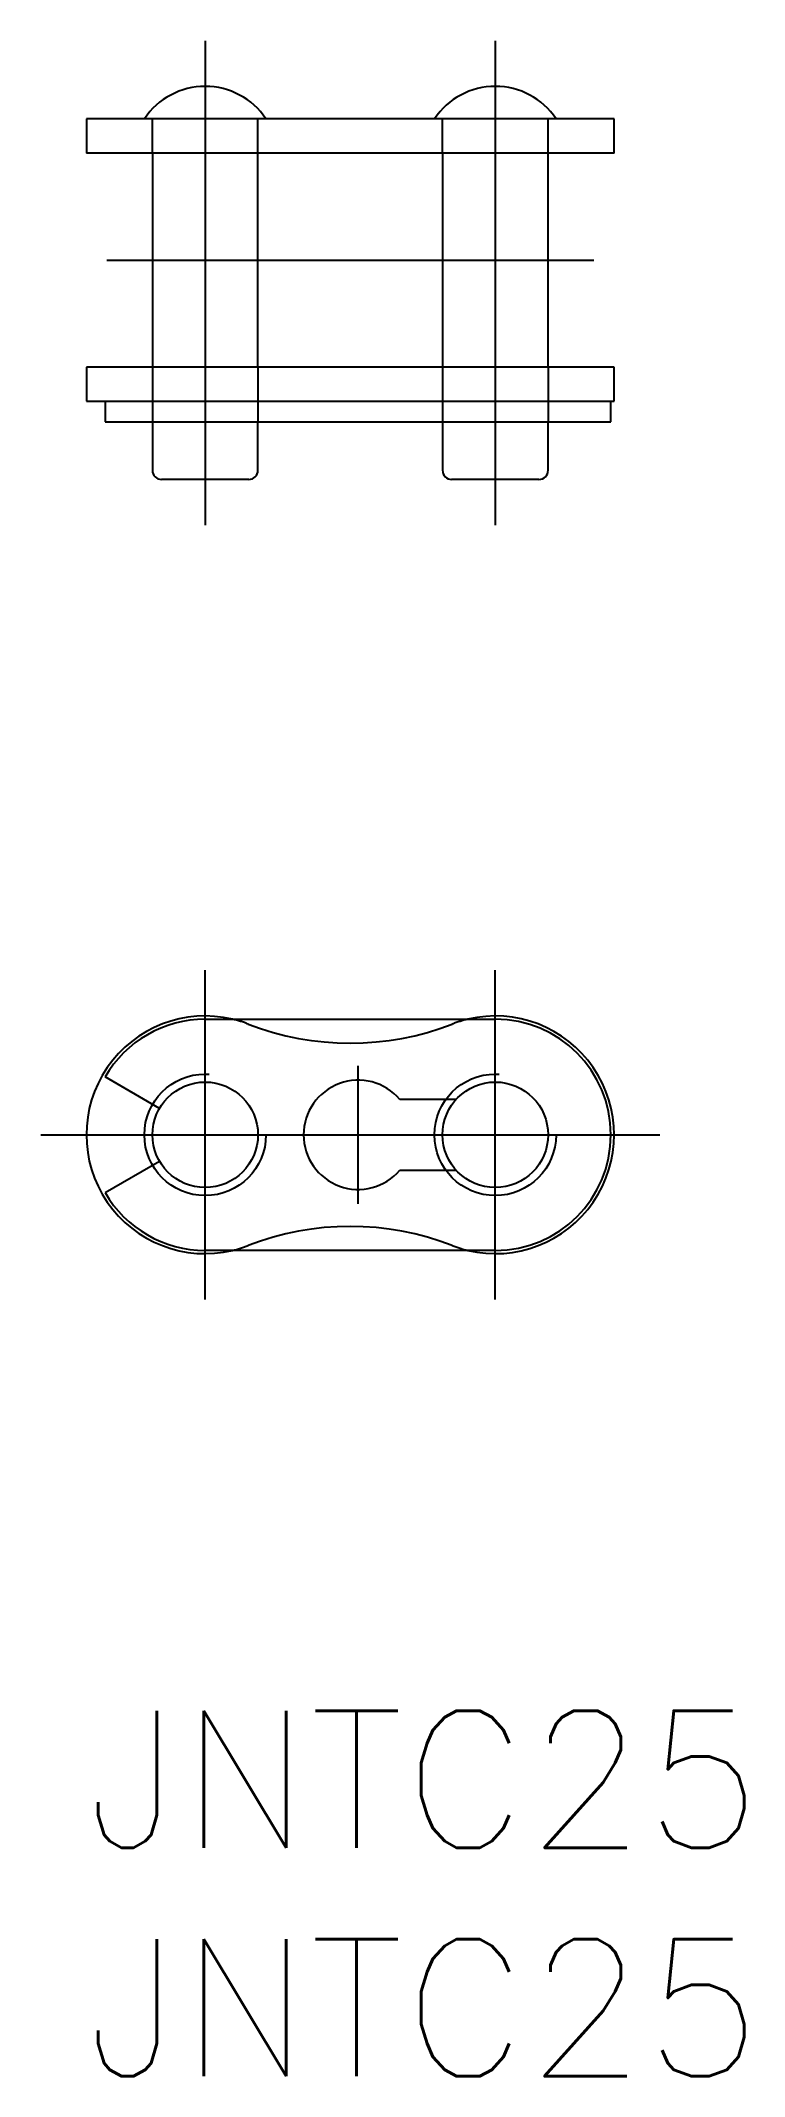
# Model space of a CAD drawing. Extents: x -1 to 14.4, y -8 to 36.5.
import ezdxf

# ---------------------------------------------------------------- set-up
doc = ezdxf.new("R2010")
doc.units = 0
doc.header["$LTSCALE"] = 0.5
doc.linetypes.add('CENTER', pattern=[50.8, 31.75, -6.35, 6.35, -6.35])
doc.linetypes.add('DASHED', pattern=[19.05, 12.7, -6.35])
for name, color, linetype in [('MSM_CENTER', 1, 'CENTER'), ('MSM_CONTINUOUS', 7, 'CONTINUOUS'), ('MSM_DASHED', 4, 'DASHED'), ('MSM_PART_NUMBER', 7, 'CONTINUOUS')]:
    doc.layers.add(name, color=color, linetype=linetype)
doc.styles.get("Standard").update_dxf_attribs({"font": 'txt.shx', "height": 1, "bigfont": 'bigfont.shx'})

# ---------------------------------------------------------------- blocks, each defined once
blk = doc.blocks.new('*U24')
at = {"layer": 'MSM_PART_NUMBER'}
blk.add_text('JNTC25', height=3, dxfattribs=at).set_placement((0, -3))
blk = doc.blocks.new('*U25')
at = {"layer": 'MSM_PART_NUMBER'}
blk.add_text('JNTC25', height=3, dxfattribs=at).set_placement((0, -8))

msp = doc.modelspace()

# ---------------------------------------------------------------- linework, layer by layer
at = {"layer": 'MSM_CENTER'}
for p, q in [((2.6, 36.54), (2.6, 25.94)), ((8.95, 36.54), (8.95, 25.94)), ((0.445, 31.74), (11.105, 31.74)), ((2.6, 9), (2.6, 16.2)), ((8.95, 9), (8.95, 16.2)), ((5.95, 11.093), (5.95, 14.107)), ((-1, 12.6), (12.55, 12.6))]:
    msp.add_line(p, q, dxfattribs=at)
at = {"layer": 'MSM_CONTINUOUS'}
for p, q in [((0, 34.83), (0, 34.08)), ((11.55, 34.83), (0, 34.83)), ((11.55, 34.08), (11.55, 34.83)), ((11.55, 34.08), (0, 34.08)), ((1.445, 34.08), (1.445, 29.4)), ((3.755, 29.4), (3.755, 34.08)), ((7.795, 34.08), (7.795, 29.4)), ((10.105, 29.4), (10.105, 34.08)), ((0, 29.4), (0, 28.65)), ((11.55, 29.4), (0, 29.4)), ((11.55, 28.65), (11.55, 29.4)), ((0, 28.65), (11.55, 28.65)), ((0.409, 28.65), (0.409, 28.2)), ((11.48, 28.2), (11.48, 28.65)), ((0.409, 28.2), (11.48, 28.2)), ((1.445, 28.2), (1.445, 27.14)), ((3.755, 27.14), (3.755, 28.2)), ((7.795, 28.2), (7.795, 27.14)), ((10.105, 27.14), (10.105, 28.2)), ((3.555, 26.94), (1.645, 26.94)), ((9.905, 26.94), (7.995, 26.94)), ((2.6, 15.13), (8.95, 15.13)), ((1.6, 13.178), (0.409, 13.865)), ((8.094, 13.375), (6.86, 13.375)), ((0.409, 11.335), (1.6, 12.023)), ((6.86, 11.825), (8.094, 11.825)), ((8.95, 10.07), (2.6, 10.07))]:
    msp.add_line(p, q, dxfattribs=at)
for centre in [(2.6, 12.6), (8.95, 12.6)]:
    msp.add_circle(centre, 1.155, dxfattribs=at)
for centre, radius, start, end in [((2.6, 33.939), 1.601, 33.8103, 146.1897), ((8.95, 33.939), 1.601, 33.8103, 146.1897), ((1.645, 27.14), 0.2, 180, 270), ((3.555, 27.14), 0.2, 270, 0), ((7.995, 27.14), 0.2, 180, 270), ((9.905, 27.14), 0.2, 270, 0), ((2.6, 12.6), 2.6, 76.6746, 283.3254), ((8.95, 12.6), 2.6, 256.6746, 103.3254), ((8.95, 12.6), 2.6, 256.6746, 103.3254), ((2.6, 12.6), 2.53, 90, 150), ((8.95, 12.6), 2.53, 270, 90), ((5.95, 12.6), 1.195, 40.4313, 319.5687), ((2.6, 12.6), 2.53, 210, 270)]:
    msp.add_arc(centre, radius, start, end, dxfattribs=at)
at = {"layer": 'MSM_DASHED'}
for p, q in [((1.445, 34.08), (1.445, 34.83)), ((3.755, 34.08), (3.755, 34.83)), ((7.795, 34.08), (7.795, 34.83)), ((10.105, 34.08), (10.105, 34.83)), ((1.445, 29.4), (1.445, 28.2)), ((3.755, 29.4), (3.755, 28.2)), ((7.795, 29.4), (7.795, 28.2)), ((10.105, 29.4), (10.105, 28.2))]:
    msp.add_line(p, q, dxfattribs=at)
for centre in [(2.6, 12.6), (8.95, 12.6)]:
    msp.add_circle(centre, 1.33, dxfattribs=at)
for centre, radius, start, end in [((2.6, 12.6), 2.6, 68.7751, 76.6746), ((5.775, 20.775), 6.17, 248.7751, 291.2249), ((8.95, 12.6), 2.6, 103.3254, 111.2249), ((5.775, 4.425), 6.17, 68.7751, 111.2249), ((2.6, 12.6), 2.6, 283.3254, 291.2249), ((8.95, 12.6), 2.6, 248.7751, 256.6746)]:
    msp.add_arc(centre, radius, start, end, dxfattribs=at)

# ---------------------------------------------------------------- block references
at = {"layer": 'MSM_CONTINUOUS'}
for name in ['*U24', '*U25']:
    msp.add_blockref(name, (0, 0), dxfattribs=at)

doc.saveas('drawing.dxf')
